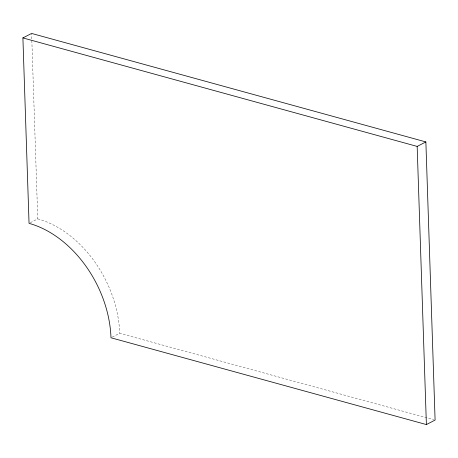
<?xml version="1.0" encoding="UTF-8"?>
<svg xmlns="http://www.w3.org/2000/svg" width="458" height="458" viewBox="0 0 458 458"><rect width="100%" height="100%" fill="white"/><g stroke="black" fill="none" stroke-linecap="round" stroke-linejoin="round"><path stroke-width="0.34" stroke-dasharray="2.29 1.72" d="M30.297 222.714L37.762 218.867L31.631 34.144M112.221 337.128L119.687 333.281L433.72 419.694M37.762 218.867A100.485 72.095 62.7 0 1 119.687 333.281"/><path stroke-width="0.69" d="M22.9 37.922L31.608 33.434L425.871 141.928L435.1 420.078L426.392 424.566L110.979 337.769A100.485 72.095 62.7 0 0 29.049 223.355L22.9 37.922L417.164 146.417L425.871 141.928M417.164 146.417L426.392 424.566"/></g></svg>
